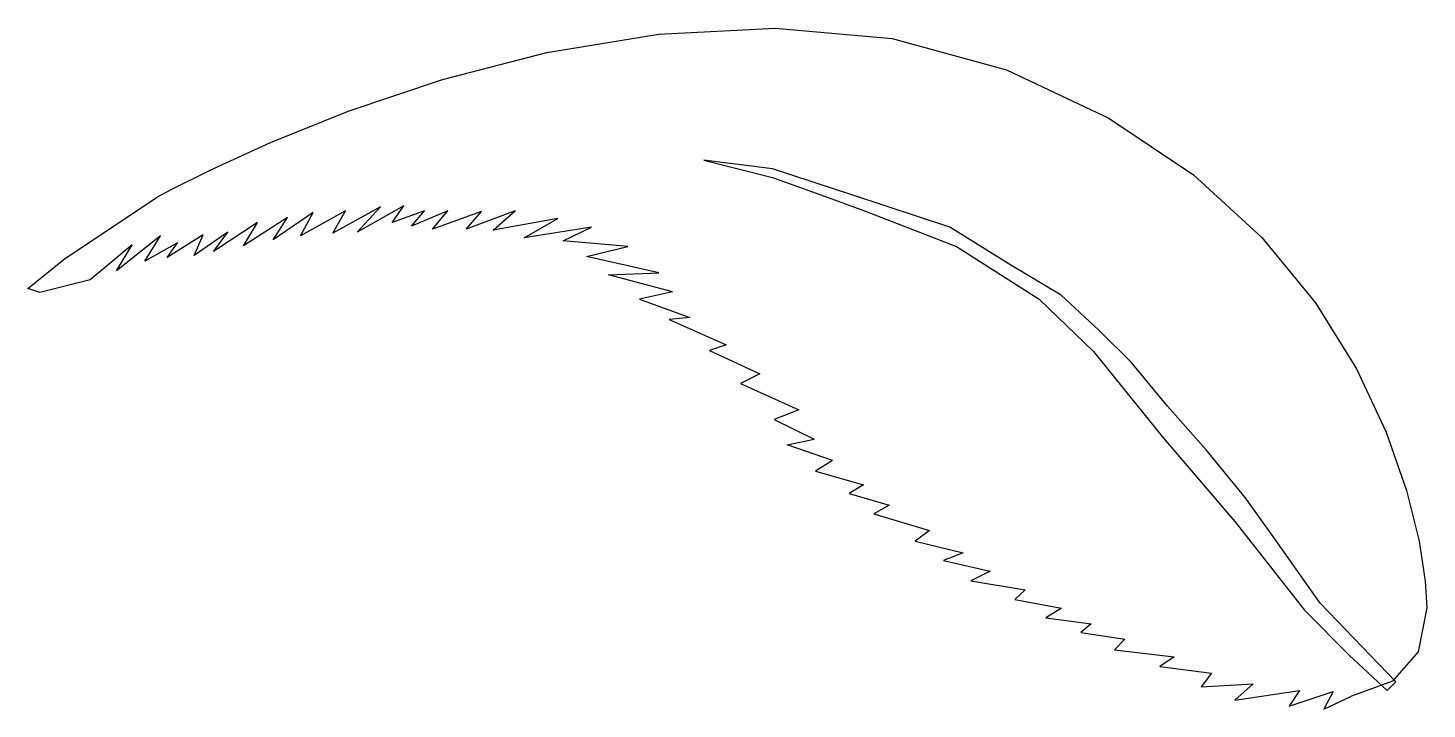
# Model space of a CAD drawing. Extents: x -90 to 90, y -44 to 43.
import ezdxf

# ---------------------------------------------------------------- set-up
doc = ezdxf.new("R2010")
doc.units = 0
doc.header["$MEASUREMENT"] = 0
doc.layers.get('0').update_dxf_attribs({"linetype": 'CONTINUOUS'})

msp = doc.modelspace()

# ---------------------------------------------------------------- linework, layer by layer
at = {"color": 92, "linetype": 'CONTINUOUS'}
for p, q in [((-23.17, 39.95), (-8.75, 42.34)), ((-8.75, 42.34), (6.21, 43.11)), ((6.21, 43.11), (21.27, 41.75)), ((21.27, 41.75), (35.97, 37.72)), ((-36.6, 36.48), (-23.17, 39.95)), ((-48.59, 32.46), (-36.6, 36.48)), ((35.97, 37.72), (49.12, 31.51)), ((-58.69, 28.41), (-48.59, 32.46)), ((49.12, 31.51), (59.99, 24.22)), ((-66.47, 24.86), (-58.69, 28.41)), ((-71.46, 22.34), (-66.47, 24.86)), ((59.99, 24.22), (68.77, 16.19)), ((-73.22, 21.39), (-71.46, 22.34)), ((-85.25, 13.39), (-73.22, 21.39)), ((68.77, 16.19), (75.7, 7.77)), ((-89.89, 9.63), (-85.25, 13.39)), ((-88.36, 9.1), (-89.89, 9.63)), ((-81.87, 10.76), (-88.36, 9.1)), ((75.7, 7.77), (80.97, -0.7)), ((80.97, -0.7), (84.8, -8.85)), ((84.8, -8.85), (87.41, -16.35)), ((87.41, -16.35), (89.01, -22.84)), ((89.01, -22.84), (89.81, -27.98)), ((89.81, -27.98), (90.03, -31.41)), ((90.03, -31.41), (88.88, -37.06)), ((88.88, -37.06), (85.58, -40.83)), ((85.58, -40.83), (80.34, -42.78))]:
    msp.add_line(p, q, dxfattribs=at)
at = {"color": 92, "linetype": 'CONTINUOUS', "ltscale": 12}
for p, q in [((5.87, 25), (-2.96, 26.13)), ((-2.96, 26.13), (5.87, 23.88)), ((16.19, 21.63), (5.87, 25)), ((5.87, 23.88), (12.53, 21.5)), ((28.67, 17.51), (16.19, 21.63)), ((-44.54, 20.13), (-50.7, 16.76)), ((-41.55, 20.26), (-47.54, 16.88)), ((-47.54, 16.88), (-44.54, 20.13)), ((-43.04, 18.13), (-41.55, 20.26)), ((12.53, 21.5), (17.69, 19.63)), ((-60.36, 18.13), (-66.02, 14.38)), ((-56.53, 18.76), (-62.19, 15.13)), ((-62.19, 15.13), (-60.36, 18.13)), ((-53.2, 19.38), (-58.36, 15.88)), ((-58.36, 15.88), (-56.53, 18.76)), ((-49.04, 19.63), (-54.86, 16.38)), ((-54.86, 16.38), (-53.2, 19.38)), ((-50.7, 16.76), (-49.04, 19.63)), ((-38.88, 19.63), (-43.04, 18.13)), ((-35.89, 19.63), (-40.55, 17.63)), ((-40.55, 17.63), (-38.88, 19.63)), ((-37.88, 17.26), (-35.89, 19.63)), ((-31.56, 19.51), (-37.88, 17.26)), ((-27.23, 19.63), (-33.55, 17.26)), ((-33.55, 17.26), (-31.56, 19.51)), ((-30.06, 17.13), (-27.23, 19.63)), ((-21.74, 18.63), (-30.06, 17.13)), ((-26.06, 16.13), (-21.74, 18.63)), ((17.69, 19.63), (29.51, 15.01)), ((-72.84, 16.38), (-78.5, 11.89)), ((-74.84, 13.13), (-72.84, 16.38)), ((-67.35, 16.51), (-72.01, 13.63)), ((-64.19, 16.88), (-68.51, 13.88)), ((-68.51, 13.88), (-67.35, 16.51)), ((-66.02, 14.38), (-64.19, 16.88)), ((-17.41, 17.51), (-26.06, 16.13)), ((-21.07, 15.76), (-17.41, 17.51)), ((36.5, 12.64), (28.67, 17.51)), ((-76.51, 15.26), (-81.87, 10.76)), ((-78.5, 11.89), (-76.51, 15.26)), ((-70.68, 15.51), (-74.84, 13.13)), ((-72.01, 13.63), (-70.68, 15.51)), ((-12.75, 15.01), (-21.07, 15.76)), ((-18.07, 13.76), (-12.75, 15.01)), ((29.51, 15.01), (40.16, 8.26)), ((-8.75, 11.64), (-18.07, 13.76)), ((42.99, 8.76), (36.5, 12.64)), ((-15.24, 11.39), (-8.75, 11.64)), ((-6.99, 9.2), (-15.24, 11.39)), ((-6.99, 9.2), (-11.25, 8.26)), ((-11.25, 8.26), (-4.75, 5.89)), ((40.16, 8.26), (47.15, 1.52)), ((47.82, 4.27), (42.99, 8.76)), ((-4.75, 5.89), (-7.42, 5.64)), ((-7.42, 5.64), (-0.09, 2.39)), ((51.98, 0.14), (47.82, 4.27)), ((-0.09, 2.39), (-2.26, 1.64)), ((-2.26, 1.64), (4.23, -1.36)), ((47.15, 1.52), (56.14, -9.6)), ((56.64, -5.48), (51.98, 0.14)), ((4.23, -1.36), (1.74, -2.6)), ((1.74, -2.6), (9.23, -5.98)), ((9.23, -5.98), (6.07, -7.23)), ((61.64, -11.1), (56.64, -5.48)), ((6.07, -7.23), (11.23, -9.72)), ((7.73, -10.47), (11.23, -9.72)), ((13.56, -12.47), (7.73, -10.47)), ((56.14, -9.6), (65.3, -20.34)), ((13.56, -12.47), (11.39, -13.85)), ((66.63, -17.22), (61.64, -11.1)), ((11.39, -13.85), (17.55, -15.6)), ((17.55, -15.6), (15.72, -16.72)), ((15.72, -16.72), (20.88, -18.22)), ((70.13, -22.09), (66.63, -17.22)), ((20.88, -18.22), (18.88, -19.34)), ((18.88, -19.34), (26.04, -21.47)), ((26.04, -21.47), (24.21, -22.84)), ((65.3, -20.34), (74.29, -31.71)), ((24.21, -22.84), (30.37, -24.34)), ((76.29, -30.84), (70.13, -22.09)), ((30.37, -24.34), (27.87, -25.34)), ((27.87, -25.34), (33.87, -26.71)), ((33.87, -26.71), (31.37, -27.96)), ((31.37, -27.96), (38.36, -29.09)), ((38.36, -29.09), (37.03, -30.34)), ((37.03, -30.34), (43.02, -31.46)), ((43.02, -31.46), (41.03, -32.71)), ((74.29, -31.71), (80.08, -37.53)), ((76.29, -30.84), (86.03, -40.92)), ((41.03, -32.71), (46.85, -33.46)), ((46.85, -33.46), (45.52, -34.58)), ((45.52, -34.58), (51.18, -35.46)), ((51.18, -35.46), (49.85, -36.83)), ((49.85, -36.83), (57.51, -37.71)), ((57.51, -37.71), (55.68, -38.96)), ((80.08, -37.53), (84.91, -42.03)), ((55.68, -38.96), (62.33, -39.83)), ((62.33, -39.83), (61, -41.58)), ((61, -41.58), (67.66, -41.2)), ((67.66, -41.2), (65.3, -43.3)), ((86.03, -40.92), (84.91, -42.03)), ((65.3, -43.3), (73.62, -42.05)), ((73.62, -42.05), (72.29, -44.05)), ((72.29, -44.05), (77.95, -42.18)), ((77.95, -42.18), (76.78, -44.43)), ((76.78, -44.43), (80.34, -42.78))]:
    msp.add_line(p, q, dxfattribs=at)

doc.saveas('drawing.dxf')
